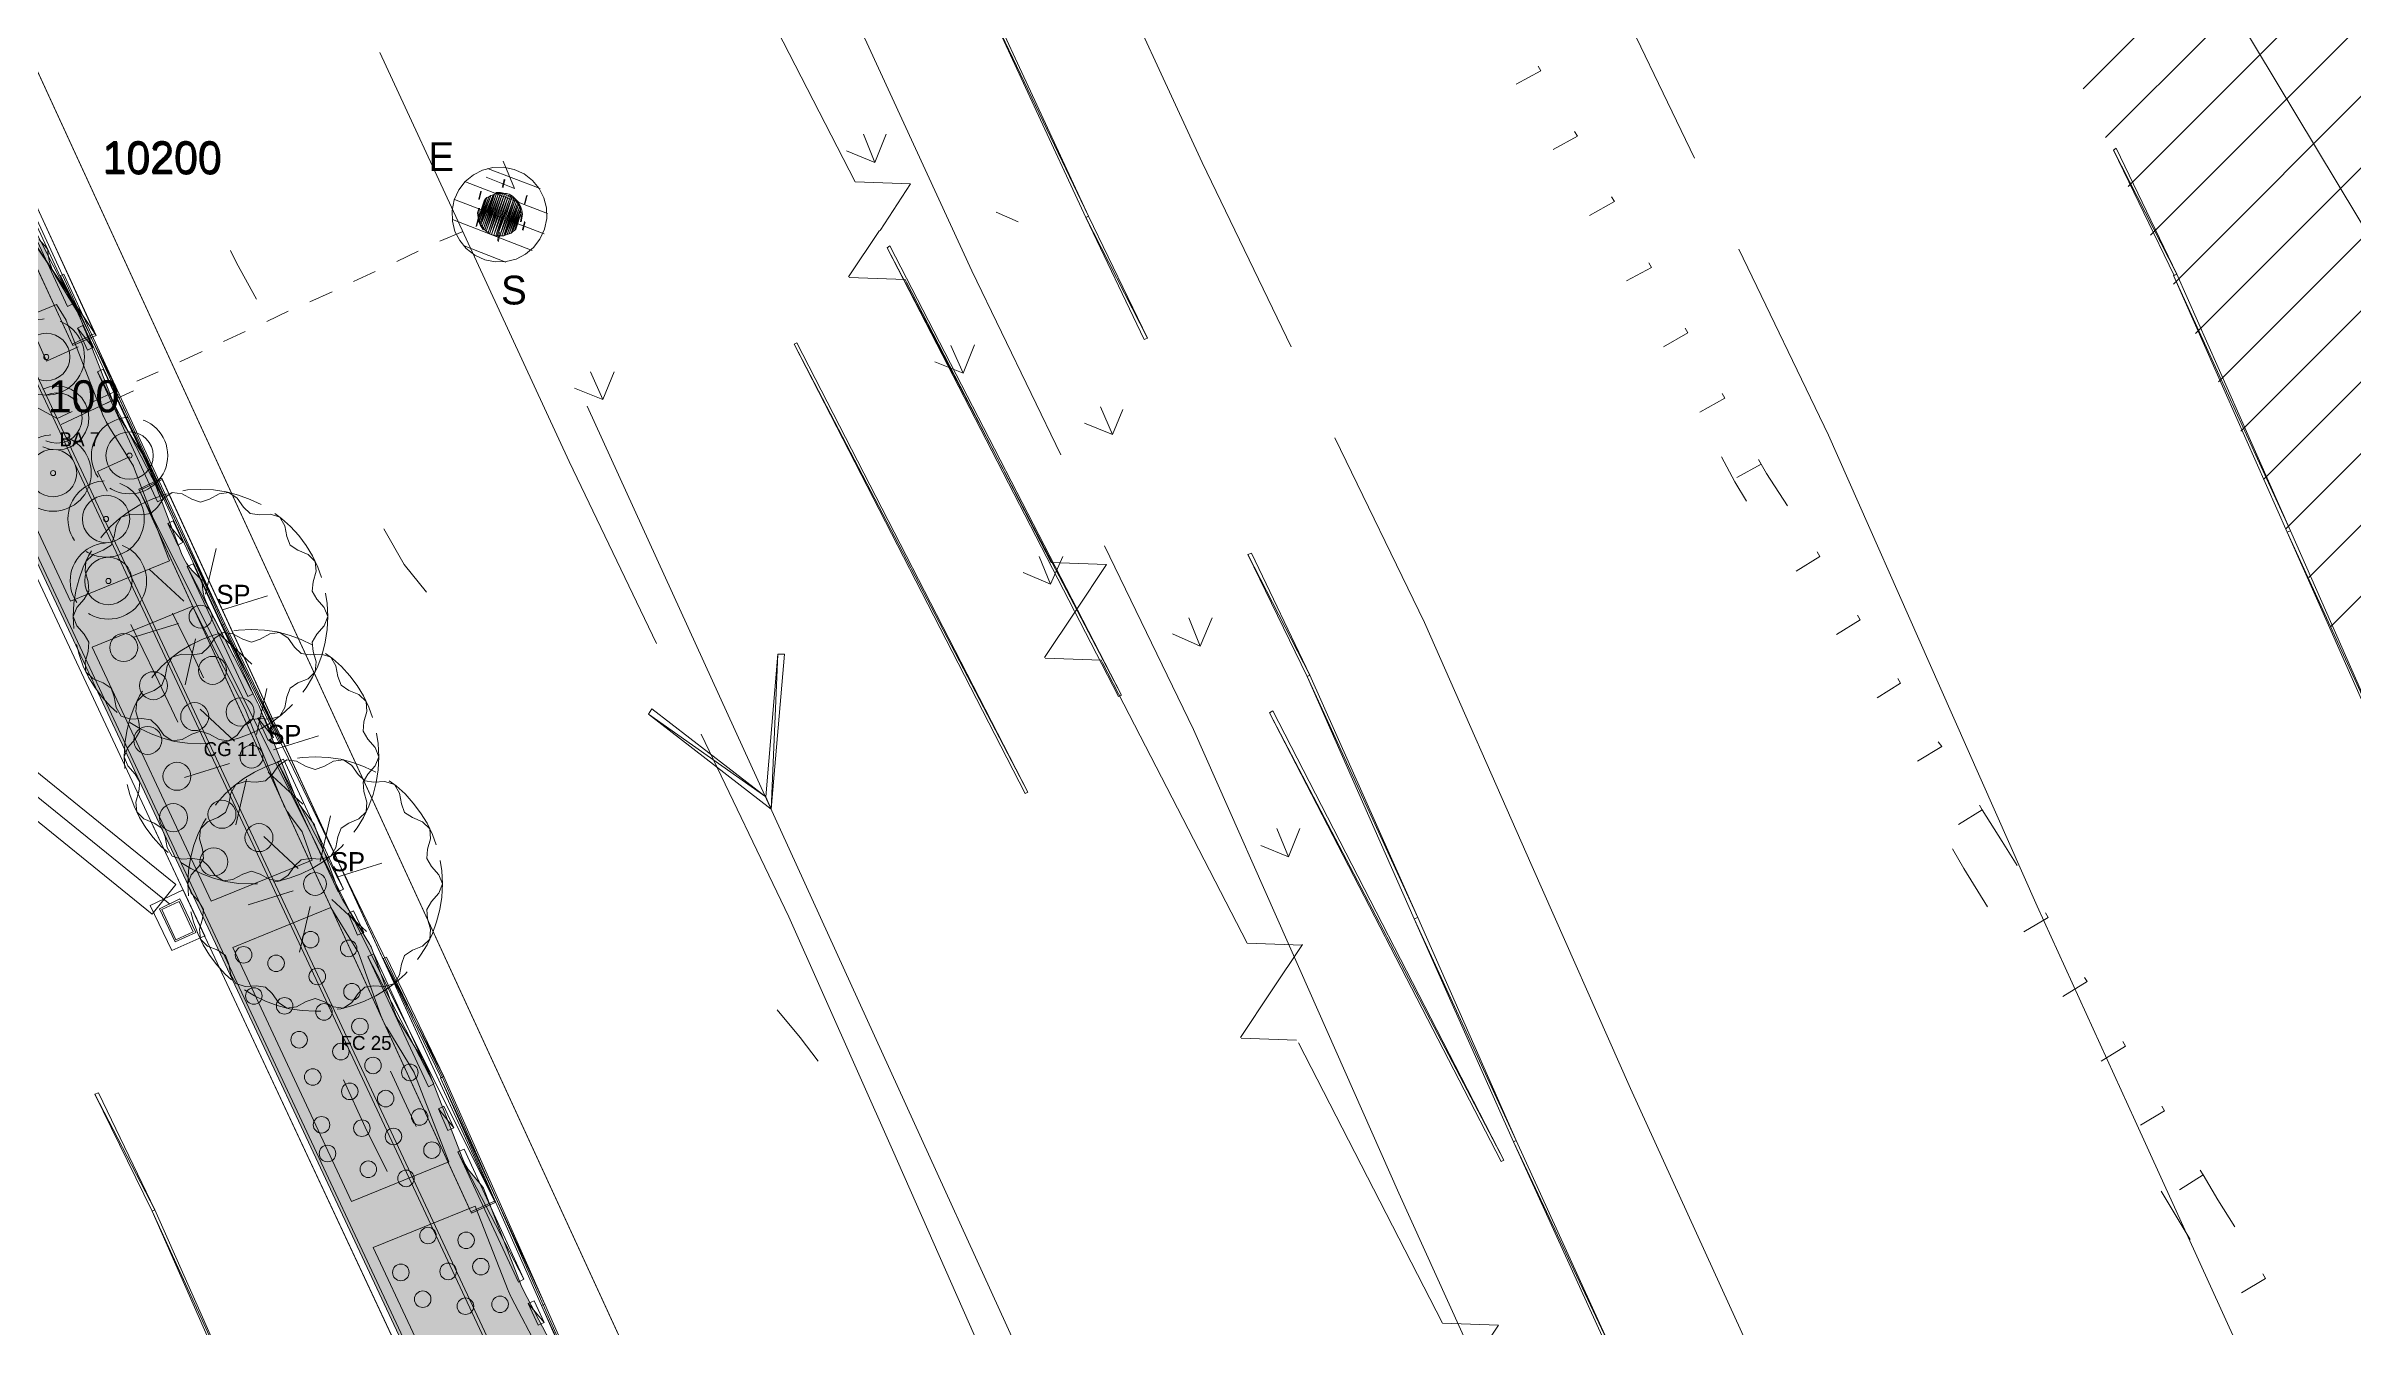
# Model space of a CAD drawing. Header units: metres. Extents: x 1 to 213, y 1 to 147.
# Drawn here: x 104.17 to 140.42, y 77.44 to 97.56 of the extents above; entities that cross this region are included whole.
import ezdxf

# ---------------------------------------------------------------- set-up
doc = ezdxf.new("R2010")
doc.units = ezdxf.units.M
doc.linetypes.add('DASHED', pattern=[1.524, 1.27, -0.254])
doc.layers.get('0').update_dxf_attribs({"lineweight": 0, "plot": 0})
for name, color, linetype, lineweight, plot in [('00-BASE-ARQUITECTURA', 8, 'Continuous', 0, False), ('00-BASE-TEXTO', 8, 'Continuous', 0, False), ('PJ-ARBOLES', 94, 'Continuous', 0, False), ('PJ-ARBUSTOS', 82, 'Continuous', 0, False), ('PJ-COPA-ADULTA', 8, 'DASHED', 0, False), ('PJ-CUBRESUELOS', 150, 'Continuous', 0, False), ('PJ-ETIQUETAS', 7, 'Continuous', 0, False), ('PJ-GRAVILLA', 42, 'Continuous', 0, False), ('PJ-HERBACEAS', 212, 'Continuous', 0, False), ('PJ-LIMITE-JARDIN', 7, 'Continuous', 0, False), ('PJ-MASAS', 92, 'Continuous', 0, False), ('PJ-MASAS-RELLENO', 92, 'Continuous', 0, False), ('PJ-RIEGO-SECTORES', 5, 'Continuous', 0, False)]:
    doc.layers.add(name, color=color, linetype=linetype, lineweight=lineweight, plot=plot)

# ---------------------------------------------------------------- blocks, each defined once
blk = doc.blocks.new('PJ_SP')
for p, q in [((-0.264, 0.245), (-0.807, 0.748)), ((0.08, 0.351), (0.244, 1.073)), ((0.344, 0.106), (1.051, 0.325)), ((-0.344, -0.106), (-1.051, -0.325)), ((-0.08, -0.351), (-0.244, -1.073)), ((0.264, -0.245), (0.807, -0.748))]:
    blk.add_line(p, q)
blk.add_lwpolyline([(2, 0), (1.945, 0.146), (1.829, 0.276), (1.755, 0.401), (1.768, 0.545), (1.815, 0.712), (1.802, 0.868), (1.689, 0.975), (1.529, 1.042), (1.407, 1.122), (1.356, 1.258), (1.326, 1.429), (1.247, 1.564), (1.098, 1.611), (0.925, 1.602), (0.781, 1.622), (0.676, 1.722), (0.575, 1.863), (0.445, 1.95), (0.291, 1.928), (0.138, 1.845), (0, 1.8), (-0.138, 1.845), (-0.291, 1.928), (-0.445, 1.95), (-0.575, 1.863), (-0.676, 1.722), (-0.781, 1.622), (-0.925, 1.602), (-1.098, 1.611), (-1.247, 1.564), (-1.326, 1.429), (-1.356, 1.258), (-1.407, 1.122), (-1.529, 1.042), (-1.689, 0.975), (-1.802, 0.868), (-1.815, 0.712), (-1.768, 0.545), (-1.755, 0.401), (-1.829, 0.276), (-1.945, 0.146), (-2, 0), (-1.945, -0.146), (-1.829, -0.276), (-1.755, -0.401), (-1.768, -0.545), (-1.815, -0.712), (-1.802, -0.868), (-1.689, -0.975), (-1.529, -1.042), (-1.407, -1.122), (-1.356, -1.258), (-1.326, -1.429), (-1.247, -1.564), (-1.098, -1.611), (-0.925, -1.602), (-0.781, -1.622), (-0.676, -1.722), (-0.575, -1.863), (-0.445, -1.95), (-0.291, -1.928), (-0.138, -1.845), (0, -1.8), (0.138, -1.845), (0.291, -1.928), (0.445, -1.95), (0.575, -1.863), (0.676, -1.722), (0.781, -1.622), (0.925, -1.602), (1.098, -1.611), (1.247, -1.564), (1.326, -1.429), (1.356, -1.258), (1.407, -1.122), (1.529, -1.042), (1.689, -0.975), (1.802, -0.868), (1.815, -0.712), (1.768, -0.545), (1.755, -0.401), (1.829, -0.276), (1.945, -0.146), (2, 0)], close=True)
blk.add_circle((0, 0), 0.18)
for tag, p, height in [('CODIGO', (0.15, 0.15), 0.2), ('ESPECIE', (0.15, -0.1), 0.15), ('ZONA', (0.15, -0.3), 0.15)]:
    blk.add_attdef(tag, p, '', height=height)
blk = doc.blocks.new('PJ_GB')
blk.add_circle((0, 0), 0.13)
for tag, p, height in [('CODIGO', (0.15, 0.15), 0.2), ('ESPECIE', (0.15, -0.1), 0.15), ('ZONA', (0.15, -0.3), 0.15)]:
    blk.add_attdef(tag, p, '', height=height)
blk = doc.blocks.new('PJ_FC')
blk.add_circle((0, 0), 0.13)
for tag, p, height in [('CODIGO', (0.15, 0.15), 0.2), ('ESPECIE', (0.15, -0.1), 0.15), ('ZONA', (0.15, -0.3), 0.15)]:
    blk.add_attdef(tag, p, '', height=height)
blk = doc.blocks.new('PJ_CG')
blk.add_circle((0, 0), 0.22)
for tag, p, height in [('CODIGO', (0.15, 0.15), 0.2), ('ESPECIE', (0.15, -0.1), 0.15), ('ZONA', (0.15, -0.3), 0.15)]:
    blk.add_attdef(tag, p, '', height=height)
blk = doc.blocks.new('PJ_BA')
for radius in [0.372, 0.04]:
    blk.add_circle((0, 0), radius)
for tag, p, height in [('CODIGO', (0.15, 0.15), 0.2), ('ESPECIE', (0.15, -0.1), 0.15), ('ZONA', (0.15, -0.3), 0.15)]:
    blk.add_attdef(tag, p, '', height=height)

msp = doc.modelspace()

# ---------------------------------------------------------------- hatches: boundary and pattern name
at = {"layer": 'PJ-GRAVILLA'}
h = msp.add_hatch(dxfattribs=at)
h.set_pattern_fill('GRAVEL', scale=0.03)
h.paths.add_polyline_path([(96.457, 105.666), (98.275, 106.618), (98.292, 106.626), (98.306, 106.613), (98.72, 106.2), (98.733, 106.186), (98.739, 106.168), (98.923, 105.579), (98.947, 105.515), (98.975, 105.453), (99.009, 105.393), (99.385, 104.792), (99.394, 104.775), (99.402, 104.757), (99.952, 103.304), (99.986, 103.227), (100.028, 103.153), (100.077, 103.085), (100.134, 103.022), (100.262, 102.893), (100.276, 102.878), (100.285, 102.859), (100.855, 101.394), (100.884, 101.327), (100.919, 101.264), (100.96, 101.203), (101.148, 100.953), (101.158, 100.938), (101.165, 100.922), (101.76, 99.436), (101.797, 99.356), (102.429, 98.178), (102.437, 98.16), (102.438, 98.141), (102.438, 98.131), (102.441, 98.056), (102.452, 97.982), (102.469, 97.909), (102.494, 97.838), (102.525, 97.769), (103.794, 95.272), (103.803, 95.249), (103.81, 95.226), (103.893, 94.868), (103.914, 94.794), (103.942, 94.722), (103.977, 94.653), (104.018, 94.588), (104.065, 94.527), (104.189, 94.383), (104.201, 94.368), (104.202, 94.333), (104.21, 94.253), (104.226, 94.175), (104.25, 94.099), (104.281, 94.026), (104.319, 93.956), (104.677, 93.369), (104.686, 93.353), (104.693, 93.337), (105.277, 91.836), (105.307, 91.768), (105.344, 91.702), (105.735, 91.077), (105.744, 91.06), (105.752, 91.042), (106.302, 89.59), (106.336, 89.513), (106.378, 89.439), (106.427, 89.37), (106.484, 89.307), (106.613, 89.178), (106.626, 89.164), (106.627, 89.145), (106.627, 89.137), (106.631, 89.062), (106.641, 88.986), (106.659, 88.913), (106.684, 88.841), (106.715, 88.772), (107.5, 87.241), (107.516, 87.207), (108.087, 85.779), (108.116, 85.715), (108.15, 85.654), (108.19, 85.596), (108.379, 85.344), (108.39, 85.328), (108.398, 85.309), (108.76, 84.302), (108.792, 84.227), (108.83, 84.156), (109.262, 83.449), (109.272, 83.431), (109.28, 83.413), (109.642, 82.406), (109.673, 82.331), (109.712, 82.26), (110.146, 81.551), (110.154, 81.535), (110.161, 81.519), (110.723, 80.075), (110.76, 79.993), (110.806, 79.916), (110.861, 79.845), (111.022, 79.657), (111.036, 79.639), (111.045, 79.619), (111.638, 78.094), (111.675, 78.012), (112.572, 76.303), (112.579, 76.288), (112.584, 76.271), (112.668, 75.906), (112.689, 75.832), (112.717, 75.76), (112.752, 75.692), (112.793, 75.627), (112.84, 75.566), (112.965, 75.42), (112.976, 75.406), (112.985, 75.39), (113.585, 74.103), (113.593, 74.083), (113.594, 74.078), (113.601, 74.011), (113.617, 73.934), (113.64, 73.86), (113.67, 73.787), (113.708, 73.718), (113.752, 73.653), (113.848, 73.524), (113.858, 73.51), (113.865, 73.494), (114.46, 72.008), (114.497, 71.927), (115.128, 70.749), (115.137, 70.732), (115.138, 70.712), (115.138, 70.709), (115.142, 70.632), (115.153, 70.555), (115.171, 70.48), (115.197, 70.407), (115.23, 70.336), (116.011, 68.853), (116.019, 68.835), (116.02, 68.802), (116.028, 68.722), (116.044, 68.644), (116.068, 68.568), (116.099, 68.494), (116.137, 68.424), (116.494, 67.839), (116.504, 67.821), (116.512, 67.802), (116.852, 66.857), (116.88, 66.79), (116.913, 66.726), (116.953, 66.665), (116.997, 66.608), (117.153, 66.426), (117.165, 66.41), (117.167, 66.37), (117.167, 66.37), (117.17, 66.313), (117.182, 66.235), (117.201, 66.158), (117.228, 66.084), (117.262, 66.012), (117.775, 65.06), (117.783, 65.043), (117.789, 65.025), (117.983, 64.407), (118.007, 64.339), (118.038, 64.274), (118.922, 62.589), (118.929, 62.574), (118.934, 62.557), (119.018, 62.192), (119.039, 62.118), (119.067, 62.046), (119.102, 61.977), (119.143, 61.912), (119.19, 61.851), (119.313, 61.709), (119.326, 61.691), (119.335, 61.672), (119.604, 61), (113.028, 61), (113.951, 62.424), (113.988, 62.487), (114.019, 62.554), (114.291, 63.213), (114.301, 63.235), (114.314, 63.255), (114.889, 64.045), (114.931, 64.11), (114.967, 64.179), (114.997, 64.251), (115.019, 64.326), (115.034, 64.402), (115.047, 64.494), (115.051, 64.514), (115.062, 64.531), (115.161, 64.657), (115.206, 64.722), (115.246, 64.792), (115.277, 64.865), (115.302, 64.941), (115.319, 65.019), (115.328, 65.099), (115.329, 65.179), (115.321, 65.258), (115.307, 65.337), (115.284, 65.413), (115.254, 65.487), (96.449, 105.64), (96.442, 105.657), (96.457, 105.666)])
at = {"layer": 'PJ-MASAS-RELLENO'}
for points in [[(104.487, 93.258), (104.489, 93.256), (104.49, 93.253), (105.072, 91.757), (105.076, 91.747), (105.106, 91.679), (105.115, 91.66), (105.152, 91.595), (105.157, 91.586), (105.545, 90.965), (105.547, 90.962), (105.548, 90.959), (106.096, 89.512), (106.1, 89.501), (106.111, 89.476), (104.558, 88.844), (102.689, 92.834), (104.337, 93.505), (104.487, 93.258)], [(106.484, 88.75), (106.515, 88.681), (106.519, 88.672), (107.302, 87.145), (107.314, 87.12), (107.883, 85.697), (107.887, 85.689), (107.915, 85.625), (107.924, 85.607), (107.958, 85.546), (107.969, 85.53), (108.008, 85.472), (108.014, 85.464), (108.195, 85.222), (108.356, 84.776), (106.766, 84.129), (104.897, 88.119), (106.479, 88.762), (106.484, 88.75)], [(109.072, 83.339), (109.073, 83.336), (109.075, 83.333), (109.435, 82.332), (109.439, 82.321), (109.471, 82.246), (109.48, 82.226), (109.519, 82.155), (109.525, 82.145), (109.955, 81.44), (109.957, 81.438), (109.958, 81.435), (110.502, 80.035), (108.974, 79.413), (107.106, 83.403), (108.649, 84.031), (109.072, 83.339)], [(111.433, 78.014), (111.438, 78.003), (111.475, 77.921), (111.48, 77.91), (112.372, 76.211), (112.454, 75.857), (112.457, 75.847), (112.477, 75.773), (112.484, 75.752), (112.512, 75.681), (112.521, 75.661), (112.556, 75.592), (112.566, 75.574), (112.607, 75.509), (112.619, 75.492), (112.667, 75.431), (112.673, 75.422), (112.748, 75.335), (111.183, 74.698), (109.314, 78.688), (110.917, 79.34), (111.433, 78.014)]]:
    msp.add_hatch(color=7, dxfattribs=at).paths.add_polyline_path(points)

# ---------------------------------------------------------------- linework, layer by layer
at = {"layer": '00-BASE-ARQUITECTURA'}
for points in [[(132.733, 32.681), (129.96, 38.513), (126.753, 45.678), (123.451, 52.758), (120.043, 60.007), (116.752, 67.225), (113.566, 74.21), (110.402, 81.365), (106.962, 88.477), (103.628, 95.705), (100.348, 102.806), (97.046, 109.993), (93.786, 117.105), (90.42, 124.481), (87.14, 131.54), (83.753, 138.843), (80.652, 145.574)], [(84.028, 140.663), (126.446, 48.45)], [(84.039, 140.642), (126.457, 48.429)], [(110.857, 74.623), (103.47, 90.403), (103.48, 90.403), (82.356, 135.498)], [(125.769, 105.008), (127.081, 102.161), (128.669, 98.732), (130.076, 95.8)], [(119.408, 102.076), (120.731, 99.219), (122.34, 95.737), (123.737, 92.837)], [(104.581, 91.821), (104.348, 91.715), (88.769, 100.245)], [(115.778, 100.404), (117.101, 97.547), (118.72, 94.033), (120.117, 91.144)], [(136.183, 96.89), (139.389, 100.097)], [(117.281, 94.668), (117.757, 95.398), (116.889, 95.43), (114.625, 99.833)], [(136.532, 96.128), (139.813, 99.399)], [(136.892, 95.356), (140.226, 98.7)], [(141.686, 94.382), (140.808, 94.361), (138.257, 98.605)], [(118.932, 98.393), (118.89, 98.372), (120.551, 94.89), (118.932, 98.393)], [(118.89, 98.372), (120.551, 94.89), (120.509, 94.869), (118.89, 98.372)], [(137.241, 94.594), (140.649, 98.002)], [(109.418, 97.462), (110.74, 94.604), (112.391, 91.038), (113.767, 88.18)], [(127.272, 96.964), (127.663, 97.176), (127.621, 97.25)], [(137.601, 93.821), (141.072, 97.293)], [(137.95, 93.049), (141.496, 96.594)], [(117.196, 95.737), (117.016, 96.181)], [(117.196, 95.737), (117.376, 96.181)], [(127.854, 95.938), (128.235, 96.15), (128.192, 96.224)], [(111.534, 95.324), (111.354, 95.758)], [(117.196, 95.737), (116.752, 95.917)], [(136.701, 95.959), (136.659, 95.927), (137.654, 93.98), (136.701, 95.959)], [(136.659, 95.927), (137.654, 93.98), (137.611, 93.959), (136.659, 95.927)], [(138.31, 92.287), (141.919, 95.896)], [(106.116, 84.085), (92.156, 95.388)], [(103.65, 95.557), (103.565, 95.515), (104.592, 93.514), (103.65, 95.557)], [(103.565, 95.515), (104.592, 93.514), (104.507, 93.472), (103.565, 95.515)], [(111.065, 94.207), (111.234, 94.173), (111.4, 94.178), (111.559, 94.218), (111.705, 94.293), (111.832, 94.397), (111.934, 94.529), (112.005, 94.686), (112.04, 94.854), (112.035, 95.021), (111.994, 95.18), (111.92, 95.326), (111.816, 95.452), (111.684, 95.554), (111.527, 95.626), (111.358, 95.66), (111.192, 95.656), (111.033, 95.615), (110.887, 95.541), (110.76, 95.436), (110.658, 95.304), (110.587, 95.148), (110.552, 94.979), (110.557, 94.812), (110.598, 94.653), (110.672, 94.507), (110.776, 94.381), (110.908, 94.279), (111.065, 94.207)], [(110.762, 95.43), (112.053, 94.932)], [(111.534, 95.324), (111.09, 95.504)], [(111.111, 95.642), (111.936, 95.324)], [(103.904, 95.313), (103.533, 95.155), (104.941, 93.049), (103.904, 95.313)], [(103.533, 95.155), (104.941, 93.049), (104.581, 92.879), (103.533, 95.155)], [(103.914, 95.292), (103.544, 95.123), (104.962, 93.017), (103.914, 95.292)], [(103.544, 95.123), (104.962, 93.017), (104.592, 92.858), (103.544, 95.123)], [(110.592, 95.155), (112, 94.615)], [(110.973, 95.017), (110.973, 95.007), (110.952, 94.943), (110.963, 94.869), (110.963, 94.837), (110.973, 94.805), (110.994, 94.753), (111.037, 94.689), (111.047, 94.678)], [(110.984, 94.816), (111.1, 95.186), (110.973, 94.848), (110.984, 94.816)], [(111.1, 95.186), (110.973, 94.848), (111.079, 95.165), (111.1, 95.186)], [(110.973, 94.848), (111.079, 95.165), (110.973, 94.88), (110.973, 94.848)], [(111.079, 95.165), (110.973, 94.88), (111.058, 95.134), (111.079, 95.165)], [(110.984, 95.017), (110.984, 95.007), (110.973, 94.943), (110.973, 94.88), (110.984, 94.837), (110.984, 94.816), (111.005, 94.753), (111.047, 94.7), (111.058, 94.689)], [(110.994, 94.784), (111.132, 95.197), (110.984, 94.816), (110.994, 94.784)], [(111.132, 95.197), (110.984, 94.816), (111.1, 95.186), (111.132, 95.197)], [(111.005, 94.753), (111.164, 95.218), (110.994, 94.784), (111.005, 94.753)], [(111.164, 95.218), (110.994, 94.784), (111.132, 95.197), (111.164, 95.218)], [(111.026, 94.731), (111.196, 95.229), (111.005, 94.753), (111.026, 94.731)], [(111.196, 95.229), (111.005, 94.753), (111.164, 95.218), (111.196, 95.229)], [(111.047, 94.7), (111.217, 95.239), (111.026, 94.731), (111.047, 94.7)], [(111.217, 95.239), (111.026, 94.731), (111.196, 95.229), (111.217, 95.239)], [(111.068, 94.678), (111.248, 95.25), (111.047, 94.7), (111.068, 94.678)], [(111.248, 95.25), (111.047, 94.7), (111.217, 95.239), (111.248, 95.25)], [(111.09, 94.657), (111.28, 95.25), (111.068, 94.678), (111.09, 94.657)], [(111.28, 95.25), (111.068, 94.678), (111.248, 95.25), (111.28, 95.25)], [(111.121, 94.636), (111.312, 95.25), (111.09, 94.657), (111.121, 94.636)], [(111.312, 95.25), (111.09, 94.657), (111.28, 95.25), (111.312, 95.25)], [(111.143, 94.615), (111.344, 95.25), (111.121, 94.636), (111.143, 94.615)], [(111.344, 95.25), (111.121, 94.636), (111.312, 95.25), (111.344, 95.25)], [(111.375, 95.239), (111.143, 94.615), (111.344, 95.25), (111.375, 95.239)], [(111.174, 94.604), (111.375, 95.239), (111.143, 94.615), (111.174, 94.604)], [(111.407, 95.229), (111.174, 94.604), (111.375, 95.239), (111.407, 95.229)], [(111.206, 94.594), (111.407, 95.229), (111.174, 94.604), (111.206, 94.594)], [(111.439, 95.218), (111.206, 94.594), (111.407, 95.229), (111.439, 95.218)], [(111.238, 94.583), (111.439, 95.218), (111.206, 94.594), (111.238, 94.583)], [(111.566, 95.144), (111.555, 95.155), (111.502, 95.208), (111.45, 95.239), (111.407, 95.25), (111.386, 95.25), (111.312, 95.261), (111.248, 95.261), (111.227, 95.25)], [(111.555, 95.134), (111.545, 95.155), (111.492, 95.186), (111.439, 95.218), (111.407, 95.229), (111.375, 95.239), (111.312, 95.25), (111.248, 95.25), (111.238, 95.239)], [(111.471, 95.208), (111.238, 94.583), (111.439, 95.218), (111.471, 95.208)], [(111.259, 94.583), (111.471, 95.208), (111.238, 94.583), (111.259, 94.583)], [(111.492, 95.186), (111.259, 94.583), (111.471, 95.208), (111.492, 95.186)], [(111.301, 94.583), (111.492, 95.186), (111.259, 94.583), (111.301, 94.583)], [(111.524, 95.165), (111.301, 94.583), (111.492, 95.186), (111.524, 95.165)], [(111.333, 94.583), (111.524, 95.165), (111.301, 94.583), (111.333, 94.583)], [(111.545, 95.155), (111.333, 94.583), (111.524, 95.165), (111.545, 95.155)], [(111.365, 94.583), (111.545, 95.155), (111.333, 94.583), (111.365, 94.583)], [(111.566, 95.123), (111.365, 94.583), (111.545, 95.155), (111.566, 95.123)], [(111.386, 94.594), (111.566, 95.123), (111.365, 94.583), (111.386, 94.594)], [(111.587, 95.102), (111.386, 94.594), (111.566, 95.123), (111.587, 95.102)], [(111.418, 94.604), (111.587, 95.102), (111.386, 94.594), (111.418, 94.604)], [(111.598, 95.07), (111.418, 94.604), (111.587, 95.102), (111.598, 95.07)], [(111.45, 94.615), (111.598, 95.07), (111.418, 94.604), (111.45, 94.615)], [(111.619, 95.049), (111.45, 94.615), (111.598, 95.07), (111.619, 95.049)], [(111.481, 94.626), (111.619, 95.049), (111.45, 94.615), (111.481, 94.626)], [(111.629, 95.007), (111.481, 94.626), (111.619, 95.049), (111.629, 95.007)], [(111.502, 94.647), (111.629, 95.007), (111.481, 94.626), (111.502, 94.647)], [(111.629, 94.985), (111.502, 94.647), (111.629, 95.007), (111.629, 94.985)], [(111.534, 94.668), (111.629, 94.985), (111.502, 94.647), (111.534, 94.668)], [(111.64, 94.943), (111.534, 94.668), (111.629, 94.985), (111.64, 94.943)], [(111.629, 94.805), (111.64, 94.858), (111.64, 94.922), (111.629, 94.985), (111.619, 95.049), (111.587, 95.102), (111.555, 95.134)], [(111.64, 94.805), (111.651, 94.858), (111.661, 94.922), (111.651, 94.985), (111.629, 95.049), (111.598, 95.112), (111.566, 95.144)], [(128.425, 94.901), (128.817, 95.123), (128.774, 95.197)], [(138.659, 91.514), (142.342, 95.197)], [(110.709, 94.647), (110.359, 94.499)], [(110.56, 94.837), (111.809, 94.35)], [(111.555, 94.689), (111.64, 94.943), (111.534, 94.668), (111.555, 94.689)], [(116.783, 93.938), (117.27, 94.668)], [(119.45, 94.805), (119.101, 94.954)], [(120.551, 94.89), (120.509, 94.869), (121.482, 92.975), (120.551, 94.89)], [(120.509, 94.869), (121.482, 92.975), (121.43, 92.953), (120.509, 94.869)], [(107.068, 94.35), (107.163, 94.16), (107.481, 93.588)], [(110.021, 94.34), (109.682, 94.181)], [(110.74, 94.424), (111.397, 94.17)], [(121.07, 87.365), (117.387, 94.393), (117.429, 94.424), (121.07, 87.365)], [(121.027, 87.344), (121.07, 87.365), (117.387, 94.393), (121.027, 87.344)], [(130.775, 94.372), (132.182, 91.451), (133.928, 87.514), (135.463, 84.053), (136.998, 80.677), (138.585, 77.195), (139.876, 74.369)], [(139.019, 90.752), (142.755, 94.488)], [(104.454, 93.98), (104.401, 93.959), (105.322, 92.096), (104.454, 93.98)], [(104.401, 93.959), (105.322, 92.096), (105.269, 92.075), (104.401, 93.959)], [(109.343, 94.022), (109.005, 93.864)], [(116.794, 93.927), (117.672, 93.895), (117.694, 93.853)], [(129.007, 93.874), (129.399, 94.086), (129.356, 94.16)], [(137.654, 93.98), (137.601, 93.959), (139.442, 89.948), (137.654, 93.98)], [(137.601, 93.959), (139.442, 89.948), (139.389, 89.927), (137.601, 93.959)], [(108.666, 93.705), (108.317, 93.546)], [(119.863, 87.958), (120.35, 88.688), (120.837, 89.419), (119.969, 89.45), (117.694, 93.853)], [(139.368, 89.979), (143.178, 93.789)], [(115.471, 65.109), (102.2, 93.472)], [(104.75, 93.176), (104.666, 93.133), (104.909, 92.826), (104.75, 93.176)], [(107.978, 93.398), (107.639, 93.239)], [(104.041, 92.922), (104.179, 92.615)], [(104.179, 92.615), (104.676, 92.837)], [(104.666, 93.133), (104.909, 92.826), (104.824, 92.784), (104.666, 93.133)], [(107.301, 93.08), (106.962, 92.922)], [(119.599, 85.841), (115.926, 92.879), (115.969, 92.9), (119.599, 85.841)], [(119.556, 85.82), (119.599, 85.841), (115.926, 92.879), (119.556, 85.82)], [(118.583, 92.424), (118.392, 92.858)], [(118.583, 92.424), (118.763, 92.869)], [(129.589, 92.837), (129.97, 93.059), (129.928, 93.133)], [(139.728, 89.217), (143.602, 93.091)], [(105.068, 92.488), (104.983, 92.445), (106.01, 90.445), (105.068, 92.488)], [(104.983, 92.445), (106.01, 90.445), (105.925, 90.403), (104.983, 92.445)], [(105.936, 92.445), (105.597, 92.297)], [(106.624, 92.763), (106.274, 92.604)], [(112.921, 92.011), (112.73, 92.445)], [(112.921, 92.011), (113.101, 92.445)], [(118.583, 92.424), (118.138, 92.604)], [(104.845, 91.72), (104.832, 91.836), (104.794, 91.941), (104.735, 92.035), (104.657, 92.113), (104.564, 92.172), (104.458, 92.21), (104.343, 92.223), (104.228, 92.21), (104.122, 92.172)], [(104.74, 91.72), (104.729, 91.811), (104.699, 91.895), (104.652, 91.969), (104.591, 92.03), (104.517, 92.077), (104.434, 92.107), (104.343, 92.117), (104.252, 92.107), (104.168, 92.077)], [(105.258, 92.138), (104.92, 91.98)], [(105.544, 92.149), (105.089, 91.937)], [(105.216, 92.265), (105.417, 91.821)], [(105.322, 92.096), (105.269, 92.075), (106.983, 88.487), (105.322, 92.096)], [(105.269, 92.075), (106.983, 88.487), (106.941, 88.466), (105.269, 92.075)], [(112.921, 92.011), (112.476, 92.191)], [(130.161, 91.81), (130.552, 92.033), (130.51, 92.107)], [(140.077, 88.445), (144.025, 92.392)], [(104.122, 91.269), (104.228, 91.231), (104.343, 91.218), (104.458, 91.231), (104.564, 91.269), (104.657, 91.328), (104.735, 91.406), (104.794, 91.499), (104.832, 91.605), (104.845, 91.72)], [(104.168, 91.364), (104.252, 91.334), (104.343, 91.324), (104.434, 91.334), (104.517, 91.364), (104.591, 91.411), (104.652, 91.472), (104.699, 91.546), (104.729, 91.629), (104.74, 91.72)], [(104.412, 91.62), (105.311, 92.043)], [(112.677, 91.906), (125.864, 63.013)], [(120.932, 91.461), (120.742, 91.895)], [(120.932, 91.461), (121.091, 91.853)], [(120.932, 91.461), (120.488, 91.641)], [(124.425, 91.408), (125.832, 88.508), (127.526, 84.677), (129.071, 81.185), (130.626, 77.777), (132.225, 74.284), (133.516, 71.437)], [(104.983, 90.879), (105.481, 91.112)], [(130.891, 90.413), (130.711, 90.72), (130.499, 91.112)], [(130.743, 90.784), (131.124, 90.995), (131.082, 91.07)], [(131.124, 90.995), (131.209, 90.847), (131.537, 90.339)], [(104.983, 90.879), (105.131, 90.572)], [(105.989, 90.773), (105.629, 90.604), (111.217, 79.417), (105.989, 90.773)], [(105.999, 90.752), (105.639, 90.583), (111.227, 79.396), (105.999, 90.752)], [(105.629, 90.604), (111.217, 79.417), (110.846, 79.248), (105.629, 90.604)], [(105.639, 90.583), (111.227, 79.396), (110.857, 79.227), (105.639, 90.583)], [(106.168, 90.106), (106.084, 90.064), (106.327, 89.768), (106.168, 90.106)], [(106.084, 90.064), (106.327, 89.768), (106.243, 89.725), (106.084, 90.064)], [(109.481, 89.979), (109.799, 89.419), (110.148, 88.985)], [(139.442, 89.948), (139.389, 89.927), (140.956, 86.519), (139.442, 89.948)], [(139.389, 89.927), (140.956, 86.519), (140.913, 86.498), (139.389, 89.927)], [(119.958, 89.112), (119.779, 89.546)], [(119.958, 89.112), (120.149, 89.546)], [(120.805, 89.715), (122.202, 86.826), (123.874, 83.058), (125.43, 79.544), (126.986, 76.115), (128.584, 72.623), (129.886, 69.776)], [(123.112, 89.598), (123.059, 89.577), (124.033, 87.683), (123.112, 89.598)], [(123.059, 89.577), (124.033, 87.683), (123.991, 87.662), (123.059, 89.577)], [(131.674, 89.313), (132.045, 89.546), (132.002, 89.62)], [(106.486, 89.429), (106.391, 89.387), (107.428, 87.387), (106.486, 89.429)], [(106.391, 89.387), (107.428, 87.387), (107.343, 87.344), (106.391, 89.387)], [(119.958, 89.112), (119.525, 89.292)], [(106.243, 86.942), (105.893, 87.683), (105.502, 88.477)], [(106.158, 88.657), (106.433, 88.106), (106.645, 87.641)], [(106.983, 88.487), (106.941, 88.466), (107.883, 86.625), (106.983, 88.487)], [(106.941, 88.466), (107.883, 86.625), (107.841, 86.603), (106.941, 88.466)], [(122.308, 88.138), (122.128, 88.582)], [(122.308, 88.138), (122.498, 88.582)], [(132.309, 88.318), (132.68, 88.551), (132.637, 88.625)], [(101.374, 88.307), (106.211, 84.391)], [(122.308, 88.138), (121.874, 88.328)], [(106.211, 84.391), (105.84, 83.926), (101.004, 87.842)], [(115.482, 85.767), (115.566, 85.577), (115.672, 88.011), (115.482, 85.767)], [(115.566, 85.577), (115.672, 88.011), (115.778, 88.011), (115.566, 85.577)], [(119.874, 87.947), (120.752, 87.916), (120.773, 87.873)], [(123.917, 83.439), (123.049, 83.471), (120.773, 87.873)], [(124.033, 87.683), (123.991, 87.662), (125.726, 83.873), (124.033, 87.683)], [(123.991, 87.662), (125.726, 83.873), (125.673, 83.852), (123.991, 87.662)], [(132.944, 87.323), (133.315, 87.556), (133.272, 87.63)], [(107.587, 87.037), (107.502, 87.006), (107.745, 86.699), (107.587, 87.037)], [(107.502, 87.006), (107.745, 86.699), (107.661, 86.656), (107.502, 87.006)], [(113.693, 87.154), (113.64, 87.069), (115.482, 85.767), (113.693, 87.154)], [(113.64, 87.069), (115.482, 85.767), (115.566, 85.577), (113.64, 87.069)], [(127.081, 80.063), (123.398, 87.09), (123.451, 87.122), (127.081, 80.063)], [(127.039, 80.042), (127.081, 80.063), (123.398, 87.09), (127.039, 80.042)], [(114.466, 86.752), (115.842, 83.883), (117.471, 80.222), (119.038, 76.676), (120.615, 73.215), (122.213, 69.723), (123.525, 66.844)], [(133.579, 86.328), (133.96, 86.561), (133.907, 86.635)], [(107.904, 86.36), (107.809, 86.318), (108.846, 84.317), (107.904, 86.36)], [(107.809, 86.318), (108.846, 84.317), (108.761, 84.275), (107.809, 86.318)], [(134.225, 85.333), (134.595, 85.566), (134.553, 85.64)], [(134.595, 85.566), (134.913, 85.069), (135.146, 84.688)], [(115.312, 65.119), (105.819, 85.386)], [(123.874, 85.27), (123.694, 84.825), (123.261, 85.005)], [(123.694, 84.825), (123.514, 85.27)], [(134.68, 84.042), (134.309, 84.645), (134.13, 84.952)], [(109.005, 83.979), (108.92, 83.936), (109.164, 83.64), (109.005, 83.979)], [(108.92, 83.936), (109.164, 83.64), (109.068, 83.598), (108.92, 83.936)], [(125.726, 83.873), (125.673, 83.852), (127.272, 80.37), (125.726, 83.873)], [(125.673, 83.852), (127.272, 80.37), (127.229, 80.349), (125.673, 83.852)], [(135.251, 83.651), (135.632, 83.873), (135.59, 83.947)], [(122.943, 81.989), (123.43, 82.719), (123.917, 83.45)], [(109.322, 83.301), (109.227, 83.259), (110.264, 81.259), (109.322, 83.301)], [(109.227, 83.259), (110.264, 81.259), (110.18, 81.216), (109.227, 83.259)], [(109.523, 83.248), (109.47, 83.227), (110.423, 81.375), (109.523, 83.248)], [(109.47, 83.227), (110.423, 81.375), (110.381, 81.354), (109.47, 83.227)], [(135.865, 82.635), (136.246, 82.867), (136.204, 82.931)], [(115.662, 82.423), (116.021, 81.989), (116.307, 81.619)], [(122.954, 81.978), (123.821, 81.947)], [(136.468, 81.619), (136.849, 81.851), (136.807, 81.926)], [(126.51, 76.74), (126.996, 77.47), (126.118, 77.502), (123.853, 81.904)], [(109.534, 79.883), (109.185, 80.581), (108.846, 81.322)], [(109.587, 81.46), (109.799, 80.994), (109.989, 80.592)], [(110.423, 81.375), (110.37, 81.354), (112.01, 77.798), (110.423, 81.375)], [(110.37, 81.354), (112.01, 77.798), (111.958, 77.777), (110.37, 81.354)], [(104.994, 81.121), (104.941, 81.1), (105.883, 79.28), (104.994, 81.121)], [(104.941, 81.1), (105.883, 79.28), (105.84, 79.259), (104.941, 81.1)], [(110.423, 80.91), (110.338, 80.867), (110.582, 80.571), (110.423, 80.91)], [(110.338, 80.867), (110.582, 80.571), (110.486, 80.529), (110.338, 80.867)], [(137.082, 80.613), (137.463, 80.835), (137.421, 80.91)], [(110.74, 80.232), (110.645, 80.19), (111.682, 78.19), (110.74, 80.232)], [(110.645, 80.19), (111.682, 78.19), (111.598, 78.147), (110.645, 80.19)], [(127.272, 80.37), (127.229, 80.349), (128.827, 76.962), (127.272, 80.37)], [(127.229, 80.349), (128.827, 76.962), (128.785, 76.941), (127.229, 80.349)], [(137.696, 79.597), (138.067, 79.83), (138.024, 79.904)], [(138.067, 79.83), (138.299, 79.438), (138.564, 79.015)], [(137.865, 78.814), (137.77, 78.973), (137.41, 79.576)], [(105.883, 79.28), (105.84, 79.259), (107.438, 75.777), (105.883, 79.28)], [(105.84, 79.259), (107.438, 75.777), (107.385, 75.755), (105.84, 79.259)], [(138.67, 77.978), (139.051, 78.2), (139.008, 78.274)], [(111.841, 77.851), (111.746, 77.809), (112, 77.512), (111.841, 77.851)], [(111.746, 77.809), (112, 77.512), (111.905, 77.47), (111.746, 77.809)], [(112.01, 77.798), (111.958, 77.777), (113.587, 74.221), (112.01, 77.798)], [(111.958, 77.777), (113.587, 74.221), (113.545, 74.2), (111.958, 77.777)]]:
    msp.add_lwpolyline(points, dxfattribs=at)
for points in [[(97.564, 106.077), (116.656, 65.299), (116.709, 65.32), (97.607, 106.098)], [(106.147, 83.354), (106.666, 83.587), (106.327, 84.307), (105.809, 84.063)], [(106.528, 83.64), (106.274, 84.169), (105.957, 84.01), (106.2, 83.492)], [(106.486, 83.651), (106.264, 84.127), (105.989, 84), (106.211, 83.524)]]:
    msp.add_lwpolyline(points, close=True, dxfattribs=at)
at = {"layer": 'PJ-COPA-ADULTA'}
for centre, radius in [((104.176, 92.679), 0.6), ((105.484, 91.13), 0.6), ((104.282, 90.856), 0.6), ((105.116, 90.134), 0.6), ((106.6, 88.6), 2), ((105.152, 89.16), 0.6), ((107.4, 86.4), 2), ((108.4, 84.4), 2)]:
    msp.add_circle(centre, radius, dxfattribs=at)
at = {"layer": 'PJ-LIMITE-JARDIN'}
for points in [[(115.254, 65.487), (96.449, 105.64)], [(104.065, 94.527), (104.189, 94.383), (104.201, 94.368), (104.202, 94.333), (104.21, 94.253), (104.226, 94.175), (104.25, 94.099), (104.281, 94.026), (104.319, 93.956), (104.677, 93.369), (104.686, 93.353), (104.693, 93.337), (105.277, 91.836), (105.307, 91.768), (105.344, 91.702), (105.735, 91.077), (105.744, 91.06), (105.752, 91.042), (106.302, 89.59), (106.336, 89.513), (106.378, 89.439), (106.427, 89.37), (106.484, 89.307), (106.613, 89.178), (106.626, 89.164), (106.627, 89.145), (106.627, 89.137), (106.631, 89.062), (106.641, 88.986), (106.659, 88.913), (106.684, 88.841), (106.715, 88.772), (107.5, 87.241), (107.516, 87.207), (108.087, 85.779), (108.116, 85.715), (108.15, 85.654), (108.19, 85.596), (108.379, 85.344), (108.39, 85.328), (108.398, 85.309), (108.76, 84.302), (108.792, 84.227), (108.83, 84.156), (109.262, 83.449), (109.272, 83.431), (109.28, 83.413), (109.642, 82.406), (109.673, 82.331), (109.712, 82.26), (110.146, 81.551), (110.154, 81.535), (110.161, 81.519), (110.723, 80.075), (110.76, 79.993), (110.806, 79.916), (110.861, 79.845), (111.022, 79.657), (111.036, 79.639), (111.045, 79.619), (111.638, 78.094), (111.675, 78.012), (112.572, 76.303)]]:
    msp.add_lwpolyline(points, dxfattribs=at)
at = {"layer": 'PJ-MASAS'}
for points in [[(104.487, 93.258), (104.489, 93.256), (104.49, 93.253), (105.072, 91.757), (105.076, 91.747), (105.106, 91.679), (105.115, 91.66), (105.152, 91.595), (105.157, 91.586), (105.545, 90.965), (105.547, 90.962), (105.548, 90.959), (106.096, 89.512), (106.1, 89.501), (106.111, 89.476), (104.558, 88.844), (102.689, 92.834), (104.337, 93.505), (104.487, 93.258)], [(106.484, 88.75), (106.515, 88.681), (106.519, 88.672), (107.302, 87.145), (107.314, 87.12), (107.883, 85.697), (107.887, 85.689), (107.915, 85.625), (107.924, 85.607), (107.958, 85.546), (107.969, 85.53), (108.008, 85.472), (108.014, 85.464), (108.195, 85.222), (108.356, 84.776), (106.766, 84.129), (104.897, 88.119), (106.479, 88.762), (106.484, 88.75)], [(109.072, 83.339), (109.073, 83.336), (109.075, 83.333), (109.435, 82.332), (109.439, 82.321), (109.471, 82.246), (109.48, 82.226), (109.519, 82.155), (109.525, 82.145), (109.955, 81.44), (109.957, 81.438), (109.958, 81.435), (110.502, 80.035), (108.974, 79.413), (107.106, 83.403), (108.649, 84.031), (109.072, 83.339)], [(111.433, 78.014), (111.438, 78.003), (111.475, 77.921), (111.48, 77.91), (112.372, 76.211), (112.454, 75.857), (112.457, 75.847), (112.477, 75.773), (112.484, 75.752), (112.512, 75.681), (112.521, 75.661), (112.556, 75.592), (112.566, 75.574), (112.607, 75.509), (112.619, 75.492), (112.667, 75.431), (112.673, 75.422), (112.748, 75.335), (111.183, 74.698), (109.314, 78.688), (110.917, 79.34), (111.433, 78.014)]]:
    msp.add_lwpolyline(points, close=True, dxfattribs=at)
at = {"layer": 'PJ-RIEGO-SECTORES'}
for points in [[(115.254, 65.487), (96.449, 105.64)], [(104.065, 94.527), (104.189, 94.383), (104.201, 94.368), (104.202, 94.333), (104.21, 94.253), (104.226, 94.175), (104.25, 94.099), (104.281, 94.026), (104.319, 93.956), (104.677, 93.369), (104.686, 93.353), (104.693, 93.337), (105.277, 91.836), (105.307, 91.768), (105.344, 91.702), (105.735, 91.077), (105.744, 91.06), (105.752, 91.042), (106.302, 89.59), (106.336, 89.513), (106.378, 89.439), (106.427, 89.37), (106.484, 89.307), (106.613, 89.178), (106.626, 89.164), (106.627, 89.145), (106.627, 89.137), (106.631, 89.062), (106.641, 88.986), (106.659, 88.913), (106.684, 88.841), (106.715, 88.772), (107.5, 87.241), (107.516, 87.207), (108.087, 85.779), (108.116, 85.715), (108.15, 85.654), (108.19, 85.596), (108.379, 85.344), (108.39, 85.328), (108.398, 85.309), (108.76, 84.302), (108.792, 84.227), (108.83, 84.156), (109.262, 83.449), (109.272, 83.431), (109.28, 83.413), (109.642, 82.406), (109.673, 82.331), (109.712, 82.26), (110.146, 81.551), (110.154, 81.535), (110.161, 81.519), (110.723, 80.075), (110.76, 79.993), (110.806, 79.916), (110.861, 79.845), (111.022, 79.657), (111.036, 79.639), (111.045, 79.619), (111.638, 78.094), (111.675, 78.012), (112.572, 76.303)]]:
    msp.add_lwpolyline(points, dxfattribs=at)

# ---------------------------------------------------------------- block references
at = {"layer": 'PJ-ARBOLES'}
for p in [(106.6, 88.6), (107.4, 86.4), (108.4, 84.4)]:
    msp.add_blockref('PJ_SP', p, dxfattribs=at)
at = {"layer": 'PJ-ARBUSTOS'}
for p in [(104.176, 92.679), (105.484, 91.13), (104.282, 90.856), (105.116, 90.134), (105.152, 89.16)]:
    msp.add_blockref('PJ_BA', p, dxfattribs=at)
at = {"layer": 'PJ-CUBRESUELOS'}
for name, p in [('PJ_FC', (107.276, 83.287)), ('PJ_FC', (108.329, 83.526)), ('PJ_FC', (108.928, 83.388)), ('PJ_FC', (107.787, 83.154)), ('PJ_FC', (108.434, 82.947)), ('PJ_FC', (107.437, 82.641)), ('PJ_FC', (108.979, 82.707)), ('PJ_FC', (107.921, 82.486)), ('PJ_FC', (108.54, 82.39)), ('PJ_FC', (109.104, 82.161)), ('PJ_FC', (108.149, 81.953)), ('PJ_FC', (108.805, 81.767)), ('PJ_FC', (109.31, 81.549)), ('PJ_FC', (109.889, 81.44)), ('PJ_FC', (108.363, 81.368)), ('PJ_FC', (108.945, 81.142)), ('PJ_FC', (109.509, 81.029)), ('PJ_FC', (110.043, 80.74)), ('PJ_FC', (108.501, 80.617)), ('PJ_FC', (109.135, 80.564)), ('PJ_FC', (109.631, 80.434)), ('PJ_FC', (108.595, 80.166)), ('PJ_FC', (110.236, 80.219)), ('PJ_FC', (109.236, 79.919)), ('PJ_FC', (109.829, 79.775)), ('PJ_GB', (110.174, 78.877)), ('PJ_GB', (110.773, 78.802)), ('PJ_GB', (109.747, 78.298)), ('PJ_GB', (110.491, 78.314)), ('PJ_GB', (111.005, 78.389)), ('PJ_GB', (110.091, 77.877)), ('PJ_GB', (110.762, 77.767)), ('PJ_GB', (111.307, 77.797))]:
    msp.add_blockref(name, p, dxfattribs=at)
at = {"layer": 'PJ-HERBACEAS'}
for p in [(105.393, 88.115), (105.86, 87.515), (106.788, 87.756), (106.508, 87.029), (107.223, 87.102), (105.77, 86.656), (106.229, 86.092), (106.174, 85.442), (106.937, 85.495), (107.518, 85.128), (106.808, 84.748)]:
    msp.add_blockref('PJ_CG', p, dxfattribs=at)

# ---------------------------------------------------------------- texts
at = {"layer": '00-BASE-TEXTO'}
for s, height, p in [('10200', 0.503, (105.057, 95.567)), ('10200', 0.503, (105.068, 95.546)), ('E', 0.453, (110.18, 95.599)), ('/', 0.126, (111.333, 95.345)), ('/', 0.126, (111.344, 95.335)), ('/', 0.126, (110.963, 95.155)), ('/', 0.126, (110.973, 95.155)), ('/', 0.126, (111.682, 95.081)), ('/', 0.126, (111.693, 95.091)), ('/', 0.126, (110.92, 94.721)), ('/', 0.126, (110.931, 94.731)), ('/', 0.126, (111.259, 94.509)), ('/', 0.126, (111.27, 94.488)), ('/', 0.126, (111.651, 94.678)), ('/', 0.126, (111.661, 94.668)), ('S', 0.453, (111.322, 93.504)), ('100', 0.503, (104.2, 91.81))]:
    msp.add_text(s, height=height, dxfattribs=at).set_placement(p)
at = {"layer": 'PJ-ETIQUETAS'}
for s, height, p in [('BA 7', 0.22, (104.385, 91.276)), ('SP', 0.3, (106.85, 88.8)), ('SP', 0.3, (107.65, 86.6)), ('CG 11', 0.22, (106.648, 86.409)), ('SP', 0.3, (108.65, 84.6)), ('FC 25', 0.22, (108.8, 81.793))]:
    msp.add_text(s, height=height, dxfattribs=at).set_placement(p)

doc.saveas('drawing.dxf')
